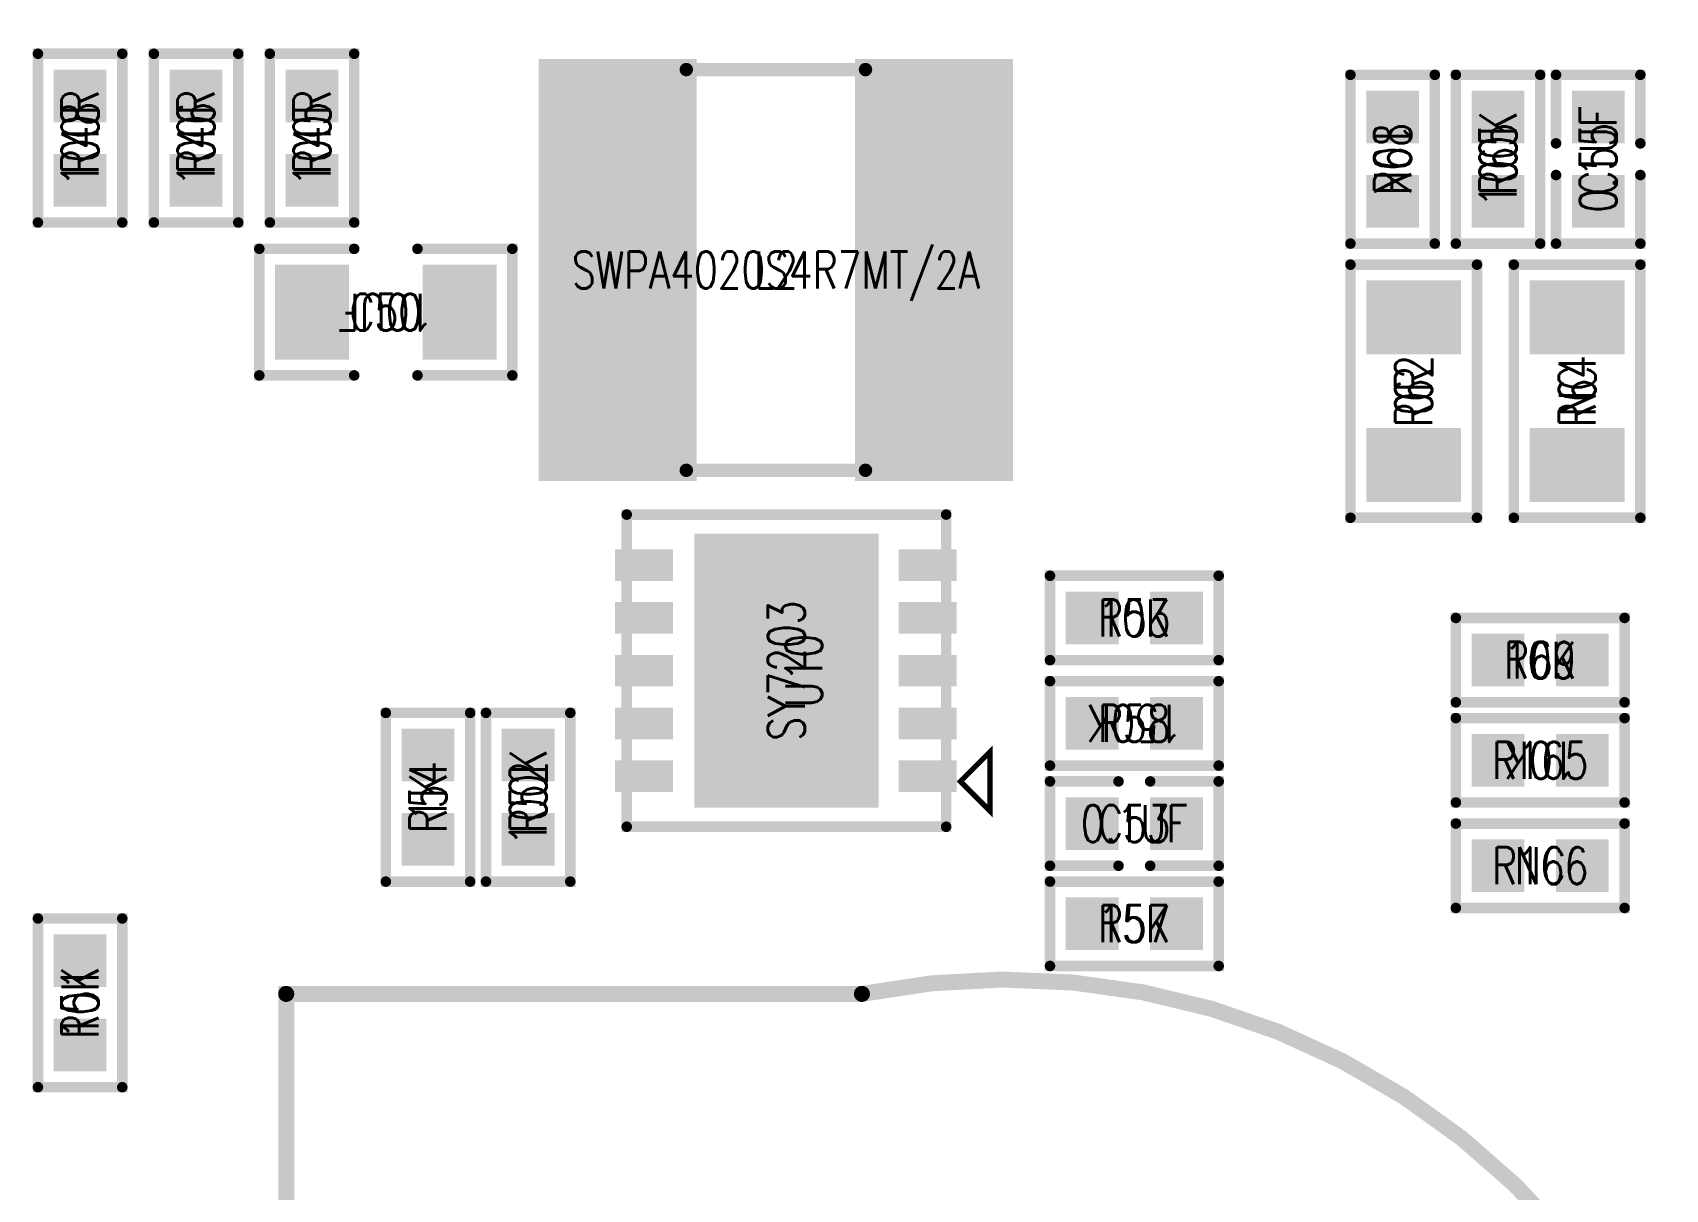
# Model space of a CAD drawing. Extents: x -4 to 157, y -7 to 87.
# Drawn here: x 11.6 to 27.09, y 65.43 to 76.4 of the extents above; entities that cross this region are included whole.
import ezdxf
from ezdxf.enums import TextEntityAlignment as Align

# ---------------------------------------------------------------- set-up
doc = ezdxf.new("R2010")
doc.units = 0
for name, color, linetype in [('ATTRIBUTE_01', 130, 'CONTINUOUS'), ('DRIL_PLTE_THRU_01', 3, 'CONTINUOUS'), ('DRIL_PLTE_THRU_02', 171, 'CONTINUOUS'), ('DRIL_PLTE_THRU_03', 222, 'CONTINUOUS'), ('DRIL_PLTE_THRU_04', 2, 'CONTINUOUS'), ('PADS_BOT', 56, 'CONTINUOUS'), ('PADS_INNER', 96, 'CONTINUOUS'), ('PADS_TOP', 96, 'CONTINUOUS'), ('PART_NAME_126', 6, 'CONTINUOUS'), ('PART_TOP_2DLINE_00', 255, 'CONTINUOUS'), ('PART_TOP_2DLINE_126', 255, 'CONTINUOUS'), ('TAG_00', 254, 'CONTINUOUS'), ('TAG_01', 254, 'CONTINUOUS')]:
    doc.layers.add(name, color=color, linetype=linetype)
doc.styles.add('W0$05', font='simplex', dxfattribs={"width": 0.75})

# ---------------------------------------------------------------- blocks, each defined once
blk = doc.blocks.new('SMOOTH_0$1')
at = {"const_width": 0.05}
blk.add_lwpolyline([(-0.025, 0, 1), (0.025, 0, 1)], format="xyb", close=True, dxfattribs=at)
blk = doc.blocks.new('PART_BODY_TOP_258')
at = {"layer": 'PART_TOP_2DLINE_126', "const_width": 0.1}
for points in [[(-0.3, 0.6), (-1.2, 0.6), (-1.2, -0.6), (-0.3, -0.6)], [(0.3, -0.6), (1.2, -0.6), (1.2, 0.6), (0.3, 0.6)]]:
    blk.add_lwpolyline(points, dxfattribs=at)
at = {"layer": 'PART_TOP_2DLINE_126'}
for p in [(-1.2, 0.6), (-0.3, 0.6), (0.3, 0.6), (1.2, 0.6), (-1.2, -0.6), (-0.3, -0.6), (0.3, -0.6), (1.2, -0.6)]:
    blk.add_blockref('SMOOTH_0$1', p, dxfattribs=at)
blk = doc.blocks.new('DRIL_HOLE_0')
blk.add_lwpolyline([(0, 0, 1), (0, 0, 1)], format="xyb", close=True)
blk = doc.blocks.new('PAD_0')
blk.add_lwpolyline([(0, 0, 1), (0, 0, 1)], format="xyb", close=True)
blk = doc.blocks.new('PAD_14')
at = {"const_width": 0.7}
blk.add_lwpolyline([(-0.45, 0), (0.45, 0)], dxfattribs=at)
blk = doc.blocks.new('STK_TOP_11')
at = {"layer": 'DRIL_PLTE_THRU_01'}
blk.add_blockref('DRIL_HOLE_0', (0, 0), dxfattribs=at)
at = {"layer": 'DRIL_PLTE_THRU_02'}
blk.add_blockref('DRIL_HOLE_0', (0, 0), dxfattribs=at)
at = {"layer": 'DRIL_PLTE_THRU_03'}
blk.add_blockref('DRIL_HOLE_0', (0, 0), dxfattribs=at)
at = {"layer": 'DRIL_PLTE_THRU_04'}
blk.add_blockref('DRIL_HOLE_0', (0, 0), dxfattribs=at)
at = {"layer": 'PADS_BOT'}
blk.add_blockref('PAD_0', (0, 0), dxfattribs=at)
at = {"layer": 'PADS_INNER'}
blk.add_blockref('PAD_0', (0, 0), dxfattribs=at)
at = {"layer": 'PADS_TOP', "rotation": 90}
blk.add_blockref('PAD_14', (0, 0), dxfattribs=at)
blk = doc.blocks.new('SYM_TOP_9')
for name, p in [('STK_TOP_11', (-0.7, 0)), ('STK_TOP_11', (0.7, 0)), ('PART_BODY_TOP_258', (0, 0))]:
    blk.add_blockref(name, p)
blk = doc.blocks.new('PART_TOP_97')
blk.add_blockref('SYM_TOP_9', (0, 0))
at = {"layer": 'ATTRIBUTE_01', "style": 'W0$05', "width": 0.75}
blk.add_text('10UF', height=0.35, dxfattribs=at).set_placement((0, 0), align=Align.MIDDLE_CENTER)
at = {"layer": 'PART_NAME_126', "style": 'W0$05', "width": 0.75}
blk.add_text('C50', height=0.35, rotation=180, dxfattribs=at).set_placement((0, 0), align=Align.MIDDLE_CENTER)
blk = doc.blocks.new('PART_BODY_TOP_255')
at = {"layer": 'PART_TOP_2DLINE_126', "const_width": 0.1}
for points in [[(-0.15, 0.4), (-0.8, 0.4), (-0.8, -0.4), (-0.15, -0.4)], [(0.15, -0.4), (0.8, -0.4), (0.8, 0.4), (0.15, 0.4)]]:
    blk.add_lwpolyline(points, dxfattribs=at)
at = {"layer": 'PART_TOP_2DLINE_126'}
for p in [(-0.8, 0.4), (-0.15, 0.4), (0.15, 0.4), (0.8, 0.4), (-0.8, -0.4), (-0.15, -0.4), (0.15, -0.4), (0.8, -0.4)]:
    blk.add_blockref('SMOOTH_0$1', p, dxfattribs=at)
blk = doc.blocks.new('PAD_11')
at = {"const_width": 0.5}
blk.add_lwpolyline([(-0.25, 0), (0.25, 0)], dxfattribs=at)
blk = doc.blocks.new('STK_TOP_8')
at = {"layer": 'DRIL_PLTE_THRU_01'}
blk.add_blockref('DRIL_HOLE_0', (0, 0), dxfattribs=at)
at = {"layer": 'DRIL_PLTE_THRU_02'}
blk.add_blockref('DRIL_HOLE_0', (0, 0), dxfattribs=at)
at = {"layer": 'DRIL_PLTE_THRU_03'}
blk.add_blockref('DRIL_HOLE_0', (0, 0), dxfattribs=at)
at = {"layer": 'DRIL_PLTE_THRU_04'}
blk.add_blockref('DRIL_HOLE_0', (0, 0), dxfattribs=at)
at = {"layer": 'PADS_BOT'}
blk.add_blockref('PAD_0', (0, 0), dxfattribs=at)
at = {"layer": 'PADS_INNER'}
blk.add_blockref('PAD_0', (0, 0), dxfattribs=at)
at = {"layer": 'PADS_TOP'}
blk.add_blockref('PAD_11', (0, 0), dxfattribs=at)
blk = doc.blocks.new('SYM_TOP_6')
for name, p in [('PART_BODY_TOP_255', (0, 0)), ('STK_TOP_8', (-0.4, 0)), ('STK_TOP_8', (0.4, 0))]:
    blk.add_blockref(name, p)
blk = doc.blocks.new('PART_TOP_100')
blk.add_blockref('SYM_TOP_6', (0, 0))
at = {"layer": 'ATTRIBUTE_01', "style": 'W0$05', "width": 0.75}
blk.add_text('0.1UF', height=0.35, dxfattribs=at).set_placement((0, 0), align=Align.MIDDLE_CENTER)
at = {"layer": 'PART_NAME_126', "style": 'W0$05', "width": 0.75}
blk.add_text('C53', height=0.35, dxfattribs=at).set_placement((0, 0), align=Align.MIDDLE_CENTER)
blk = doc.blocks.new('PART_TOP_102')
blk.add_blockref('SYM_TOP_6', (0, 0))
at = {"layer": 'ATTRIBUTE_01', "style": 'W0$05', "width": 0.75}
blk.add_text('0.1UF', height=0.35, dxfattribs=at).set_placement((0, 0), align=Align.MIDDLE_CENTER)
at = {"layer": 'PART_NAME_126', "style": 'W0$05', "width": 0.75}
blk.add_text('C55', height=0.35, dxfattribs=at).set_placement((0, 0), align=Align.MIDDLE_CENTER)
blk = doc.blocks.new('SMOOTH_0$127')
at = {"const_width": 0.0635}
blk.add_lwpolyline([(-0.03175, 0, 1), (0.03175, 0, 1)], format="xyb", close=True, dxfattribs=at)
blk = doc.blocks.new('PART_BODY_TOP_287')
at = {"layer": 'PART_TOP_2DLINE_126', "const_width": 0.127}
for points in [[(-0.849884, 1.89992), (0.849884, 1.89992)], [(-0.849884, -1.89992), (0.849884, -1.89992)]]:
    blk.add_lwpolyline(points, dxfattribs=at)
at = {"layer": 'PART_TOP_2DLINE_126'}
for p in [(-0.849884, 1.89992), (0.849884, 1.89992), (-0.849884, -1.89992), (0.849884, -1.89992)]:
    blk.add_blockref('SMOOTH_0$127', p, dxfattribs=at)
blk = doc.blocks.new('PAD_64')
at = {"const_width": 1.49987}
blk.add_lwpolyline([(-1.999996, 0), (1.999996, 0)], dxfattribs=at)
blk = doc.blocks.new('STK_TOP_58')
at = {"layer": 'DRIL_PLTE_THRU_01'}
blk.add_blockref('DRIL_HOLE_0', (0, 0), dxfattribs=at)
at = {"layer": 'DRIL_PLTE_THRU_02'}
blk.add_blockref('DRIL_HOLE_0', (0, 0), dxfattribs=at)
at = {"layer": 'DRIL_PLTE_THRU_03'}
blk.add_blockref('DRIL_HOLE_0', (0, 0), dxfattribs=at)
at = {"layer": 'DRIL_PLTE_THRU_04'}
blk.add_blockref('DRIL_HOLE_0', (0, 0), dxfattribs=at)
at = {"layer": 'PADS_BOT'}
blk.add_blockref('PAD_0', (0, 0), dxfattribs=at)
at = {"layer": 'PADS_INNER'}
blk.add_blockref('PAD_0', (0, 0), dxfattribs=at)
at = {"layer": 'PADS_TOP', "rotation": 90}
blk.add_blockref('PAD_64', (0, 0), dxfattribs=at)
blk = doc.blocks.new('SYM_TOP_38')
for name, p in [('STK_TOP_58', (-1.500124, 0)), ('STK_TOP_58', (1.500124, 0)), ('PART_BODY_TOP_287', (0, 0))]:
    blk.add_blockref(name, p)
blk = doc.blocks.new('PART_TOP_239')
blk.add_blockref('SYM_TOP_38', (0, 0))
at = {"layer": 'ATTRIBUTE_01', "style": 'W0$05', "width": 0.75}
blk.add_text('SWPA4020S4R7MT/2A', height=0.35, dxfattribs=at).set_placement((0, 0), align=Align.MIDDLE_CENTER)
at = {"layer": 'PART_NAME_126', "style": 'W0$05', "width": 0.75}
blk.add_text('L2', height=0.35, dxfattribs=at).set_placement((0, 0), align=Align.MIDDLE_CENTER)
blk = doc.blocks.new('PART_BODY_TOP_272')
at = {"layer": 'PART_TOP_2DLINE_126', "const_width": 0.1}
blk.add_lwpolyline([(-0.8, 0.4), (0.8, 0.4), (0.8, -0.4), (-0.8, -0.4)], close=True, dxfattribs=at)
at = {"layer": 'PART_TOP_2DLINE_126'}
for p in [(-0.8, 0.4), (0.8, 0.4), (-0.8, -0.4), (0.8, -0.4)]:
    blk.add_blockref('SMOOTH_0$1', p, dxfattribs=at)
blk = doc.blocks.new('SYM_TOP_23')
for name, p in [('PART_BODY_TOP_272', (0, 0)), ('STK_TOP_8', (-0.4, 0)), ('STK_TOP_8', (0.4, 0))]:
    blk.add_blockref(name, p)
blk = doc.blocks.new('PART_TOP_329')
blk.add_blockref('SYM_TOP_23', (0, 0))
at = {"layer": 'ATTRIBUTE_01', "style": 'W0$05', "width": 0.75}
blk.add_text('10K', height=0.35, dxfattribs=at).set_placement((0, 0), align=Align.MIDDLE_CENTER)
at = {"layer": 'PART_NAME_126', "style": 'W0$05', "width": 0.75}
blk.add_text('R165', height=0.35, rotation=180, dxfattribs=at).set_placement((0, 0), align=Align.MIDDLE_CENTER)
blk = doc.blocks.new('PART_TOP_330')
blk.add_blockref('SYM_TOP_23', (0, 0))
at = {"layer": 'ATTRIBUTE_01', "style": 'W0$05', "width": 0.75}
blk.add_text('NC', height=0.35, dxfattribs=at).set_placement((0, 0), align=Align.MIDDLE_CENTER)
at = {"layer": 'PART_NAME_126', "style": 'W0$05', "width": 0.75}
blk.add_text('R166', height=0.35, dxfattribs=at).set_placement((0, 0), align=Align.MIDDLE_CENTER)
blk = doc.blocks.new('PART_TOP_393')
blk.add_blockref('SYM_TOP_23', (0, 0))
at = {"layer": 'ATTRIBUTE_01', "style": 'W0$05', "width": 0.75}
blk.add_text('100R', height=0.35, dxfattribs=at).set_placement((0, 0), align=Align.MIDDLE_CENTER)
at = {"layer": 'PART_NAME_126', "style": 'W0$05', "width": 0.75}
blk.add_text('R45', height=0.35, dxfattribs=at).set_placement((0, 0), align=Align.MIDDLE_CENTER)
blk = doc.blocks.new('PART_TOP_394')
blk.add_blockref('SYM_TOP_23', (0, 0))
at = {"layer": 'ATTRIBUTE_01', "style": 'W0$05', "width": 0.75}
blk.add_text('100R', height=0.35, dxfattribs=at).set_placement((0, 0), align=Align.MIDDLE_CENTER)
at = {"layer": 'PART_NAME_126', "style": 'W0$05', "width": 0.75}
blk.add_text('R46', height=0.35, dxfattribs=at).set_placement((0, 0), align=Align.MIDDLE_CENTER)
blk = doc.blocks.new('PART_TOP_396')
blk.add_blockref('SYM_TOP_23', (0, 0))
at = {"layer": 'ATTRIBUTE_01', "style": 'W0$05', "width": 0.75}
blk.add_text('100R', height=0.35, dxfattribs=at).set_placement((0, 0), align=Align.MIDDLE_CENTER)
at = {"layer": 'PART_NAME_126', "style": 'W0$05', "width": 0.75}
blk.add_text('R48', height=0.35, dxfattribs=at).set_placement((0, 0), align=Align.MIDDLE_CENTER)
blk = doc.blocks.new('PART_TOP_400')
blk.add_blockref('SYM_TOP_23', (0, 0))
at = {"layer": 'ATTRIBUTE_01', "style": 'W0$05', "width": 0.75}
blk.add_text('10K', height=0.35, dxfattribs=at).set_placement((0, 0), align=Align.MIDDLE_CENTER)
at = {"layer": 'PART_NAME_126', "style": 'W0$05', "width": 0.75}
blk.add_text('R51', height=0.35, dxfattribs=at).set_placement((0, 0), align=Align.MIDDLE_CENTER)
blk = doc.blocks.new('PART_TOP_401')
blk.add_blockref('SYM_TOP_23', (0, 0))
at = {"layer": 'ATTRIBUTE_01', "style": 'W0$05', "width": 0.75}
blk.add_text('100K', height=0.35, dxfattribs=at).set_placement((0, 0), align=Align.MIDDLE_CENTER)
at = {"layer": 'PART_NAME_126', "style": 'W0$05', "width": 0.75}
blk.add_text('R52', height=0.35, dxfattribs=at).set_placement((0, 0), align=Align.MIDDLE_CENTER)
blk = doc.blocks.new('PART_TOP_402')
blk.add_blockref('SYM_TOP_23', (0, 0))
at = {"layer": 'ATTRIBUTE_01', "style": 'W0$05', "width": 0.75}
blk.add_text('10K', height=0.35, dxfattribs=at).set_placement((0, 0), align=Align.MIDDLE_CENTER)
at = {"layer": 'PART_NAME_126', "style": 'W0$05', "width": 0.75}
blk.add_text('R53', height=0.35, dxfattribs=at).set_placement((0, 0), align=Align.MIDDLE_CENTER)
blk = doc.blocks.new('PART_TOP_403')
blk.add_blockref('SYM_TOP_23', (0, 0))
at = {"layer": 'ATTRIBUTE_01', "style": 'W0$05', "width": 0.75}
blk.add_text('1K', height=0.35, dxfattribs=at).set_placement((0, 0), align=Align.MIDDLE_CENTER)
at = {"layer": 'PART_NAME_126', "style": 'W0$05', "width": 0.75}
blk.add_text('R54', height=0.35, dxfattribs=at).set_placement((0, 0), align=Align.MIDDLE_CENTER)
blk = doc.blocks.new('PART_TOP_406')
blk.add_blockref('SYM_TOP_23', (0, 0))
at = {"layer": 'ATTRIBUTE_01', "style": 'W0$05', "width": 0.75}
blk.add_text('15K', height=0.35, dxfattribs=at).set_placement((0, 0), align=Align.MIDDLE_CENTER)
at = {"layer": 'PART_NAME_126', "style": 'W0$05', "width": 0.75}
blk.add_text('R57', height=0.35, dxfattribs=at).set_placement((0, 0), align=Align.MIDDLE_CENTER)
blk = doc.blocks.new('PART_TOP_407')
blk.add_blockref('SYM_TOP_23', (0, 0))
at = {"layer": 'ATTRIBUTE_01', "style": 'W0$05', "width": 0.75}
blk.add_text('150K', height=0.35, dxfattribs=at).set_placement((0, 0), align=Align.MIDDLE_CENTER)
at = {"layer": 'PART_NAME_126', "style": 'W0$05', "width": 0.75}
blk.add_text('R58', height=0.35, rotation=180, dxfattribs=at).set_placement((0, 0), align=Align.MIDDLE_CENTER)
blk = doc.blocks.new('PART_BODY_TOP_271')
at = {"layer": 'PART_TOP_2DLINE_126', "const_width": 0.1}
blk.add_lwpolyline([(-1.2, 0.6), (1.2, 0.6), (1.2, -0.6), (-1.2, -0.6)], close=True, dxfattribs=at)
at = {"layer": 'PART_TOP_2DLINE_126'}
for p in [(-1.2, 0.6), (1.2, 0.6), (-1.2, -0.6), (1.2, -0.6)]:
    blk.add_blockref('SMOOTH_0$1', p, dxfattribs=at)
blk = doc.blocks.new('SYM_TOP_22')
for name, p in [('STK_TOP_11', (-0.7, 0)), ('STK_TOP_11', (0.7, 0)), ('PART_BODY_TOP_271', (0, 0))]:
    blk.add_blockref(name, p)
blk = doc.blocks.new('PART_TOP_412')
blk.add_blockref('SYM_TOP_22', (0, 0))
at = {"layer": 'ATTRIBUTE_01', "style": 'W0$05', "width": 0.75}
blk.add_text('0R', height=0.35, dxfattribs=at).set_placement((0, 0), align=Align.MIDDLE_CENTER)
at = {"layer": 'PART_NAME_126', "style": 'W0$05', "width": 0.75}
blk.add_text('R62', height=0.35, dxfattribs=at).set_placement((0, 0), align=Align.MIDDLE_CENTER)
blk = doc.blocks.new('PART_TOP_414')
blk.add_blockref('SYM_TOP_22', (0, 0))
at = {"layer": 'ATTRIBUTE_01', "style": 'W0$05', "width": 0.75}
blk.add_text('NC', height=0.35, dxfattribs=at).set_placement((0, 0), align=Align.MIDDLE_CENTER)
at = {"layer": 'PART_NAME_126', "style": 'W0$05', "width": 0.75}
blk.add_text('R64', height=0.35, dxfattribs=at).set_placement((0, 0), align=Align.MIDDLE_CENTER)
blk = doc.blocks.new('PART_TOP_415')
blk.add_blockref('SYM_TOP_23', (0, 0))
at = {"layer": 'ATTRIBUTE_01', "style": 'W0$05', "width": 0.75}
blk.add_text('100K', height=0.35, dxfattribs=at).set_placement((0, 0), align=Align.MIDDLE_CENTER)
at = {"layer": 'PART_NAME_126', "style": 'W0$05', "width": 0.75}
blk.add_text('R65', height=0.35, dxfattribs=at).set_placement((0, 0), align=Align.MIDDLE_CENTER)
blk = doc.blocks.new('PART_TOP_418')
blk.add_blockref('SYM_TOP_23', (0, 0))
at = {"layer": 'ATTRIBUTE_01', "style": 'W0$05', "width": 0.75}
blk.add_text('10K', height=0.35, dxfattribs=at).set_placement((0, 0), align=Align.MIDDLE_CENTER)
at = {"layer": 'PART_NAME_126', "style": 'W0$05', "width": 0.75}
blk.add_text('R68', height=0.35, rotation=180, dxfattribs=at).set_placement((0, 0), align=Align.MIDDLE_CENTER)
blk = doc.blocks.new('PART_TOP_419')
blk.add_blockref('SYM_TOP_23', (0, 0))
at = {"layer": 'ATTRIBUTE_01', "style": 'W0$05', "width": 0.75}
blk.add_text('10K', height=0.35, dxfattribs=at).set_placement((0, 0), align=Align.MIDDLE_CENTER)
at = {"layer": 'PART_NAME_126', "style": 'W0$05', "width": 0.75}
blk.add_text('R69', height=0.35, dxfattribs=at).set_placement((0, 0), align=Align.MIDDLE_CENTER)
blk = doc.blocks.new('SMOOTH_0$05')
at = {"const_width": 0.025}
blk.add_lwpolyline([(-0.0125, 0, 1), (0.0125, 0, 1)], format="xyb", close=True, dxfattribs=at)
blk = doc.blocks.new('PART_BODY_TOP_298')
at = {"layer": 'PART_TOP_2DLINE_00'}
for points, const_width in [([(-1.48, 1.515), (1.48, 1.515), (1.48, -1.515), (-1.48, -1.515)], 0.1), ([(-1.05, -1.65), (-1.33, -1.93), (-0.77, -1.93)], 0.05)]:
    blk.add_lwpolyline(points, close=True, dxfattribs=dict(at, const_width=const_width))
for name, p in [('SMOOTH_0$1', (-1.48, 1.515)), ('SMOOTH_0$1', (1.48, 1.515)), ('SMOOTH_0$1', (-1.48, -1.515)), ('SMOOTH_0$1', (1.48, -1.515)), ('SMOOTH_0$05', (-1.05, -1.65)), ('SMOOTH_0$05', (-1.33, -1.93)), ('SMOOTH_0$05', (-0.77, -1.93))]:
    blk.add_blockref(name, p, dxfattribs=at)
blk = doc.blocks.new('PAD_79')
at = {"const_width": 0.3}
blk.add_lwpolyline([(-0.275, 0), (0.275, 0)], dxfattribs=at)
blk = doc.blocks.new('STK_TOP_71')
at = {"layer": 'DRIL_PLTE_THRU_01'}
blk.add_blockref('DRIL_HOLE_0', (0, 0), dxfattribs=at)
at = {"layer": 'DRIL_PLTE_THRU_02'}
blk.add_blockref('DRIL_HOLE_0', (0, 0), dxfattribs=at)
at = {"layer": 'DRIL_PLTE_THRU_03'}
blk.add_blockref('DRIL_HOLE_0', (0, 0), dxfattribs=at)
at = {"layer": 'DRIL_PLTE_THRU_04'}
blk.add_blockref('DRIL_HOLE_0', (0, 0), dxfattribs=at)
at = {"layer": 'PADS_BOT'}
blk.add_blockref('PAD_0', (0, 0), dxfattribs=at)
at = {"layer": 'PADS_INNER'}
blk.add_blockref('PAD_0', (0, 0), dxfattribs=at)
at = {"layer": 'PADS_TOP', "rotation": 90}
blk.add_blockref('PAD_79', (0, 0), dxfattribs=at)
blk = doc.blocks.new('PAD_80')
at = {"const_width": 1.75}
blk.add_lwpolyline([(-1.3, 0), (1.3, 0)], dxfattribs=at)
blk = doc.blocks.new('STK_TOP_72')
at = {"layer": 'DRIL_PLTE_THRU_01'}
blk.add_blockref('DRIL_HOLE_0', (0, 0), dxfattribs=at)
at = {"layer": 'DRIL_PLTE_THRU_02'}
blk.add_blockref('DRIL_HOLE_0', (0, 0), dxfattribs=at)
at = {"layer": 'DRIL_PLTE_THRU_03'}
blk.add_blockref('DRIL_HOLE_0', (0, 0), dxfattribs=at)
at = {"layer": 'DRIL_PLTE_THRU_04'}
blk.add_blockref('DRIL_HOLE_0', (0, 0), dxfattribs=at)
at = {"layer": 'PADS_BOT'}
blk.add_blockref('PAD_0', (0, 0), dxfattribs=at)
at = {"layer": 'PADS_INNER'}
blk.add_blockref('PAD_0', (0, 0), dxfattribs=at)
at = {"layer": 'PADS_TOP'}
blk.add_blockref('PAD_80', (0, 0), dxfattribs=at)
blk = doc.blocks.new('SYM_TOP_49')
for name, p in [('STK_TOP_71', (-1, 1.35)), ('STK_TOP_71', (-0.5, 1.35)), ('STK_TOP_71', (0, 1.35)), ('STK_TOP_71', (0.5, 1.35)), ('STK_TOP_71', (1, 1.35)), ('PART_BODY_TOP_298', (0, 0)), ('STK_TOP_72', (0, 0)), ('STK_TOP_71', (-1, -1.34)), ('STK_TOP_71', (-0.5, -1.34)), ('STK_TOP_71', (0, -1.34)), ('STK_TOP_71', (0.5, -1.34)), ('STK_TOP_71', (1, -1.34))]:
    blk.add_blockref(name, p)
blk = doc.blocks.new('PART_TOP_464')
blk.add_blockref('SYM_TOP_49', (0, 0))
at = {"layer": 'ATTRIBUTE_01', "style": 'W0$05', "width": 0.75}
blk.add_text('SY7203', height=0.35, dxfattribs=at).set_placement((0, 0), align=Align.MIDDLE_CENTER)
at = {"layer": 'PART_NAME_126', "style": 'W0$05', "width": 0.75}
blk.add_text('U10', height=0.35, dxfattribs=at).set_placement((0, -0.165), align=Align.MIDDLE_CENTER)
blk = doc.blocks.new('SMOOTH_0$1524')
at = {"const_width": 0.0762}
blk.add_lwpolyline([(-0.0381, 0, 1), (0.0381, 0, 1)], format="xyb", close=True, dxfattribs=at)
blk = doc.blocks.new('PART_BODY_TOP_304')
at = {"layer": 'PART_TOP_2DLINE_126', "const_width": 0.152}
for points in [[(1.597, 8.758), (1.806, 8.758), (3.569, 6.995), (7.335, 6.995), (7.335, 1.534, -0.406566), (2.074, -6.608)], [(-1.811, -6.584, -0.37488), (-6.91, 1.526), (-6.91, 6.991), (-3.631, 6.991), (-1.873, 8.749), (-1.554, 8.749)]]:
    blk.add_lwpolyline(points, format="xyb", dxfattribs=at)
at = {"layer": 'TAG_00'}
blk.add_lwpolyline([(0, 0), (0, 0)], dxfattribs=at)
at = {"layer": 'TAG_01'}
blk.add_lwpolyline([(0, 0), (0, 0)], dxfattribs=at)
at = {"layer": 'PART_TOP_2DLINE_126'}
for p in [(1.597, 8.758), (1.806, 8.758), (-1.873, 8.749), (-1.554, 8.749), (-6.91, 6.991), (-3.631, 6.991), (3.569, 6.995), (7.335, 6.995), (-6.91, 1.526), (7.335, 1.534), (-1.811, -6.584), (2.074, -6.608)]:
    blk.add_blockref('SMOOTH_0$1524', p, dxfattribs=at)
blk = doc.blocks.new('SYM_TOP_55')
blk.add_blockref('PART_BODY_TOP_304', (0, 0))
blk = doc.blocks.new('PART_TOP_476')
blk.add_blockref('SYM_TOP_55', (0, 0))

msp = doc.modelspace()

# ---------------------------------------------------------------- block references
for name, p in [('PART_TOP_239', (18.65, 74.15)), ('PART_TOP_402', (22.05, 70.85)), ('PART_TOP_419', (25.9, 70.45)), ('PART_TOP_100', (22.05, 68.9)), ('PART_TOP_330', (25.9, 68.5)), ('PART_TOP_406', (22.05, 67.95))]:
    msp.add_blockref(name, p)
for name, p, rotation in [('PART_TOP_396', (12.05, 75.4), 90), ('PART_TOP_394', (13.15, 75.4), 90), ('PART_TOP_393', (14.25, 75.4), 90), ('PART_TOP_418', (24.5, 75.2), 270), ('PART_TOP_415', (25.5, 75.2), 90), ('PART_TOP_102', (26.45, 75.2), 90), ('PART_TOP_97', (14.95, 73.75), 180), ('PART_TOP_412', (24.7, 73), 90), ('PART_TOP_414', (26.25, 73), 90), ('PART_TOP_464', (18.75, 70.35), 90), ('PART_TOP_407', (22.05, 69.85), 180), ('PART_TOP_403', (15.35, 69.15), 90), ('PART_TOP_401', (16.3, 69.15), 90), ('PART_TOP_329', (25.9, 69.5), 180), ('PART_TOP_400', (12.05, 67.2), 90), ('PART_TOP_476', (21, 59.95), 90)]:
    msp.add_blockref(name, p, dxfattribs=dict(rotation=rotation))

doc.saveas('drawing.dxf')
